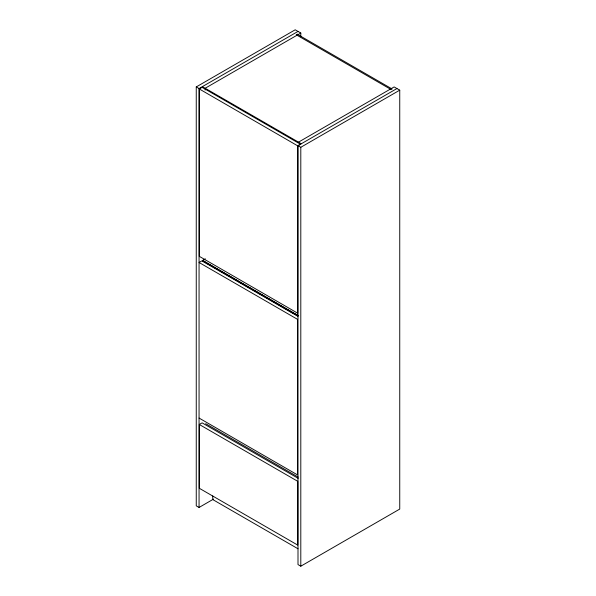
<?xml version="1.0" encoding="UTF-8"?>
<svg xmlns="http://www.w3.org/2000/svg" width="596" height="596" viewBox="0 0 596 596"><rect width="100%" height="100%" fill="white"/><g stroke="black" fill="none" stroke-linecap="round" stroke-linejoin="round"><path stroke-width="0.89" d="M297.963 315.902L202.461 260.765L205.315 258.783M298.067 315.47L202.528 260.34L202.461 260.75L202.603 260.355M202.498 260.526L297.963 315.642M213.539 499.098L199.057 507.457L196.255 505.84L196.255 86.927L295.199 29.8L300.801 33.033L300.801 36.751M196.255 86.927L199.057 88.543L298 31.417M199.302 88.968L202.111 87.351L300.503 144.225L297.702 145.841L199.302 88.968L199.302 256.347L297.702 313.213L297.702 145.841M300.801 33.033L205.158 88.26L205.158 90.115M298.492 142.146L394.142 86.927L399.745 90.16L399.745 509.073L300.801 566.2L298 564.583L298 145.67L396.943 88.543M298 145.67L300.801 147.286L399.745 90.16M202.506 260.675L203.914 259.849M199.302 424.486L297.754 481.322L297.754 545.109L199.302 488.273L199.302 424.486L202.111 422.862L298.156 478.32M202.357 86.636L301.3 143.763M297.911 316.32L201.858 260.869L199.057 262.486L297.508 319.329L297.508 474.893L199.057 418.057M205.657 423.674L298.164 477.083M298.015 548.782L212.742 499.552L212.742 495.932M300.801 147.286L300.801 566.2M199.057 88.543L199.057 507.457M297.255 34.225L296.272 34.799L391.088 89.542L392.079 88.968L297.255 34.225"/></g></svg>
